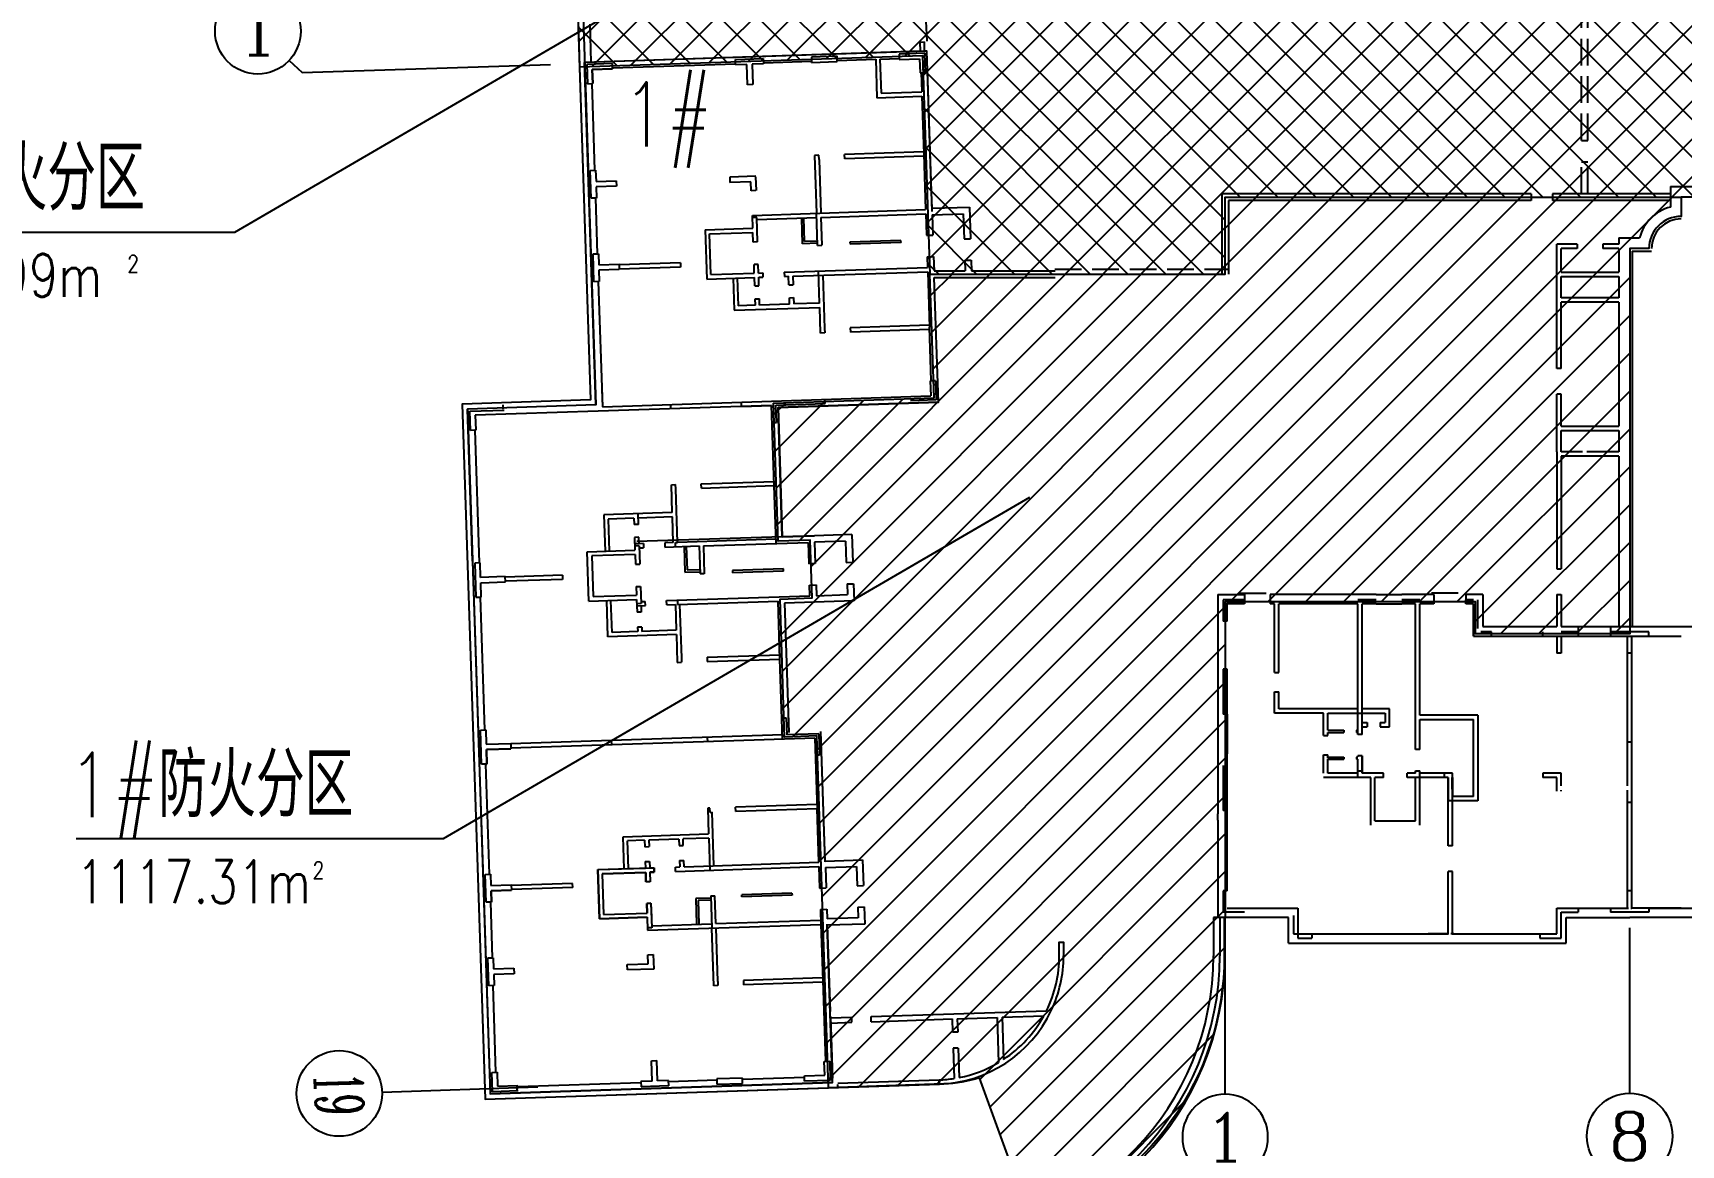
# Model space of a CAD drawing. Extents: x 634182 to 802382, y -1101880 to -864080.
# Drawn here: x 648171 to 663572, y -1054134 to -1043747 of the extents above; entities that cross this region are included whole.
import ezdxf
from ezdxf.enums import TextEntityAlignment as Align

# ---------------------------------------------------------------- set-up
doc = ezdxf.new("R2010")
doc.units = 0
doc.header["$LTSCALE"] = 1000
doc.header["$MEASUREMENT"] = 0
doc.linetypes.add('DASH', pattern=[0.35, 0.25, -0.1])
doc.layers.get('0').update_dxf_attribs({"linetype": 'CONTINUOUS'})
for name, color, linetype in [('AXIS', 3, 'CONTINUOUS'), ('AXIS_TEXT', 7, 'CONTINUOUS'), ('防火分區线', 2, 'CONTINUOUS')]:
    doc.layers.add(name, color=color, linetype=linetype)
doc.styles.add('COMPLEX', font='COMPLEX')
doc.styles.add('DIM_FONT', font='simplex.shx', dxfattribs={"width": 0.8})
doc.styles.add('HZTXT', font='simplex', dxfattribs={"width": 0.8, "bigfont": 'sfont'})

# ---------------------------------------------------------------- blocks, each defined once
blk = doc.blocks.new('_AXISO')
blk.add_circle((0, 0), 0.5)
at = {"layer": 'AXIS_TEXT', "style": 'COMPLEX', "width": 1.041667}
blk.add_attdef('A', text='', height=0.56, dxfattribs=at).set_placement((-0.25, -0.28), (0.25, -0.28), align=Align.FIT)
blk = doc.blocks.new('_AXISO2')
blk.add_line((0.354, 0.146), (0.5, 0))
blk.add_circle((0, 0.5), 0.5)
at = {"layer": 'AXIS_TEXT', "style": 'COMPLEX', "width": 1.041667}
blk.add_attdef('A', text='', height=0.56, dxfattribs=at).set_placement((-0.25, 0.22), (0.25, 0.22), align=Align.FIT)

msp = doc.modelspace()

# ---------------------------------------------------------------- hatches: boundary and pattern name
at = {"layer": '防火分區线'}
h = msp.add_hatch(dxfattribs=at)
h.set_pattern_fill('NET', color=256, scale=2000, angle=45, style=0)
h.set_pattern_definition([(45, (645735.5, -874587.1), (-176.7767, 176.7767), []), (135, (645735.5, -874587.1), (-176.7767, -176.7767), [])])
h.paths.add_polyline_path([(669392.224, -1038440.258), (656302.113, -1038440.258), (656334.621, -1039420.173), (654715.524, -1039473.884), (654711.546, -1039353.95), (654265.796, -1039368.737), (654255.849, -1039068.902), (653134.461, -1039106.102), (653279.057, -1044063.191), (656485.293, -1043956.829), (656553.301, -1046000.258), (659312.224, -1046000.258), (659312.224, -1045280.258), (663572.216, -1045280.258), (669392.224, -1045280.258)])
h = msp.add_hatch(dxfattribs=at)
h.set_pattern_fill('ANSI31', color=256, scale=2000, style=0)
h.set_pattern_definition([(45, (619432.53, -879327.5), (-176.7767, 176.7767), [])])
h.paths.add_polyline_path([(663092.224, -1046000.258), (663092.224, -1045760.258), (663272.216, -1045760.258, -0.414213562), (663572.216, -1045460.258), (663572.216, -1045280.258), (659312.224, -1045280.258), (659312.224, -1046000.258), (656553.301, -1046000.258), (656591.563, -1047155.2), (655092.197, -1047205.018), (655134.974, -1048494.302), (655434.809, -1048484.355), (655452.713, -1049024.058), (655152.877, -1049034.005), (655195.648, -1050323.311), (655495.499, -1050313.364), (655604.496, -1053599.516), (656684.01, -1053563.704, 0.070770822), (657016.886, -1053505.032), (657516.29, -1054877.134, 0.319438471), (659304.224, -1052364.144), (659304.224, -1052008.258), (659312.224, -1052008.258), (659312.224, -1049060.258), (661652.224, -1049060.258), (661652.224, -1049360.258), (663092.224, -1049360.258)])

# ---------------------------------------------------------------- linework, layer by layer
at = {"linetype": 'DASH'}
for p, q in [((662642.224, -1044750.258), (662642.224, -1038469.93)), ((662702.224, -1044750.258), (662702.224, -1038469.93)), ((656511.836, -1043573.05), (656526.764, -1043865.442)), ((662642.224, -1045250.258), (662642.224, -1044950.258)), ((662702.224, -1045250.258), (662702.224, -1044950.258)), ((659445.139, -1048978.566), (659750.903, -1048978.566)), ((661239.872, -1048977.077), (661580.877, -1048977.077))]:
    msp.add_line(p, q, dxfattribs=at)
for p, q in [((653176.804, -1040985.732), (653310.628, -1045012.84)), ((653226.105, -1041024.094), (653358.602, -1045011.246)), ((653373.854, -1043664.056), (653385.677, -1044019.866)), ((656461.257, -1043831.502), (656501.235, -1043830.173)), ((656463.984, -1043917.748), (656461.257, -1043831.502)), ((656503.962, -1043916.421), (656501.235, -1043830.173)), ((656463.984, -1043917.748), (653325.712, -1044021.855)), ((653384.397, -1045790.882), (653325.712, -1044021.855)), ((653586.25, -1044033.223), (653346.382, -1044041.18)), ((653346.382, -1044041.18), (653352.35, -1044221.081)), ((653587.907, -1044083.195), (653586.25, -1044033.223)), ((653587.576, -1044073.201), (654736.944, -1044035.072)), ((654735.617, -1043995.094), (654995.474, -1043986.474)), ((654737.275, -1044045.067), (654735.617, -1043995.094)), ((654842.217, -1044041.586), (654737.275, -1044045.067)), ((654848.517, -1044231.481), (654842.217, -1044041.586)), ((654997.132, -1044036.447), (654892.19, -1044039.928)), ((654892.19, -1044039.928), (654898.489, -1044229.823)), ((654995.474, -1043986.474), (654997.132, -1044036.447)), ((654996.801, -1044026.452), (655446.553, -1044011.532)), ((655685.095, -1043963.597), (655445.227, -1043971.554)), ((655445.227, -1043971.554), (655446.885, -1044021.527)), ((655446.885, -1044021.527), (655446.553, -1044011.532)), ((655446.885, -1044021.527), (655686.753, -1044013.57)), ((655446.885, -1044021.527), (655686.753, -1044013.57)), ((655686.753, -1044013.57), (655685.095, -1043963.597)), ((655686.421, -1044003.575), (656046.194, -1043991.64)), ((655686.753, -1044013.57), (655686.421, -1044003.575)), ((656046.194, -1043991.64), (656058.149, -1044351.437)), ((656086.172, -1043990.314), (656266.102, -1043984.345)), ((656086.172, -1043990.314), (656096.798, -1044310.133)), ((656504.644, -1043936.41), (656264.776, -1043944.367)), ((656264.776, -1043944.367), (656266.434, -1043994.339)), ((656266.102, -1043984.345), (656266.434, -1043994.339)), ((656266.434, -1043994.339), (656456.33, -1043988.04)), ((656266.434, -1043994.339), (656456.33, -1043988.04)), ((656456.33, -1043988.04), (656460.64, -1044117.969)), ((656456.33, -1043988.04), (656460.64, -1044117.969)), ((656523.956, -1043915.758), (656503.962, -1043916.421)), ((656510.612, -1044116.311), (656504.644, -1043936.41)), ((656545.151, -1044554.698), (656523.956, -1043915.758)), ((653398.012, -1044089.495), (653587.907, -1044083.195)), ((653587.907, -1044083.195), (653398.012, -1044089.495)), ((653402.322, -1044219.423), (653398.012, -1044089.495)), ((653402.322, -1044219.423), (653398.012, -1044089.495)), ((653398.012, -1044089.495), (653402.322, -1044219.423)), ((653587.907, -1044083.195), (653587.576, -1044073.201)), ((653587.576, -1044073.201), (653587.907, -1044083.195)), ((656460.64, -1044117.969), (656510.612, -1044116.311)), ((656460.64, -1044117.969), (656470.617, -1044117.638)), ((656470.617, -1044117.638), (656476.585, -1044297.534)), ((653352.35, -1044221.081), (653402.322, -1044219.423)), ((653392.309, -1044219.756), (653402.322, -1044219.423)), ((653402.322, -1044219.423), (653392.357, -1044219.754)), ((653392.357, -1044219.754), (653419.213, -1045029.289)), ((654898.489, -1044229.823), (654848.517, -1044231.481)), ((656058.149, -1044351.437), (656477.911, -1044337.512)), ((656096.798, -1044310.133), (656476.585, -1044297.534)), ((656477.911, -1044337.512), (656495.815, -1044877.215)), ((656568.222, -1045250.258), (656543.186, -1044495.457)), ((662642.224, -1044750.258), (662702.224, -1044750.258)), ((655515.691, -1044889.718), (655475.694, -1044891.045)), ((655475.694, -1044891.045), (655493.598, -1045430.753)), ((655517.017, -1044929.696), (655515.691, -1044889.718)), ((655517.017, -1044929.696), (655516.999, -1044929.697)), ((655516.999, -1044929.697), (655533.576, -1045429.427)), ((656495.152, -1044857.226), (655755.559, -1044881.761)), ((655756.885, -1044921.739), (655755.559, -1044881.761)), ((656496.478, -1044897.204), (655756.867, -1044921.739)), ((656495.815, -1044877.215), (656513.056, -1045396.934)), ((662642.224, -1044950.258), (662702.224, -1044950.258)), ((653379.205, -1045030.616), (653429.177, -1045028.958)), ((653387.825, -1045290.473), (653379.205, -1045030.616)), ((653429.177, -1045028.958), (653432.658, -1045133.9)), ((654926.936, -1045084.33), (654682.071, -1045092.453)), ((654682.071, -1045092.453), (654683.729, -1045142.426, 27.658)), ((654931.412, -1045219.256, 28.464), (654927.103, -1045089.347, -28.464)), ((653432.658, -1045133.9), (653622.554, -1045127.601)), ((653624.212, -1045177.573), (653434.316, -1045183.873)), ((653434.316, -1045183.873), (653437.797, -1045288.815)), ((653622.554, -1045127.601), (653624.212, -1045177.573)), ((654878.622, -1045135.96, -29.27), (654683.729, -1045142.426, 27.658)), ((654881.44, -1045220.914), (654878.622, -1045135.96, -29.27)), ((654926.298, -1045219.425, 56.928), (654881.44, -1045220.914)), ((659282.224, -1045250.258), (659282.224, -1046000.258)), ((662172.224, -1045250.258), (659282.224, -1045250.258)), ((662172.224, -1045250.258), (662172.224, -1045310.258)), ((663472.216, -1045250.258), (662372.224, -1045250.258)), ((662372.224, -1045250.258), (662372.224, -1045310.258)), ((663472.216, -1045180.258), (663472.216, -1045372.959)), ((663472.216, -1045180.258), (669362.224, -1045180.258)), ((653437.797, -1045288.815), (653387.825, -1045290.473)), ((653427.786, -1045289.147), (653445.026, -1045808.861)), ((654893.946, -1045450.645), (656513.056, -1045396.934)), ((656572.692, -1045384.945), (656570.214, -1045310.258)), ((656572.692, -1045384.945), (656922.693, -1045373.334)), ((656922.693, -1045373.334), (656932.495, -1045668.431)), ((659342.224, -1045310.258), (659342.224, -1046000.258)), ((662172.224, -1045310.258), (659342.224, -1045310.258)), ((663472.216, -1045310.258), (662372.224, -1045310.258)), ((654452.17, -1045585.367), (654897.925, -1045570.579)), ((654897.925, -1045570.579), (654893.946, -1045450.645)), ((654934.588, -1045469.303), (654894.609, -1045470.614)), ((654942.213, -1045699.182), (654934.587, -1045469.303)), ((654935.25, -1045489.297), (655494.943, -1045470.73)), ((655363.003, -1045715.228), (655355.046, -1045475.371)), ((655382.329, -1045694.576), (655375.035, -1045474.708)), ((655503.563, -1045730.576), (655493.616, -1045430.752)), ((655534.921, -1045469.404), (656514.382, -1045436.912)), ((655534.921, -1045469.404), (655543.541, -1045729.25)), ((656514.382, -1045436.912), (656521.013, -1045636.802)), ((656574.68, -1045444.912), (656864.718, -1045435.291)), ((656574.68, -1045444.912), (656580.98, -1045634.813)), ((656864.718, -1045435.291), (656872.528, -1045670.423)), ((654452.17, -1045585.367), (654467.422, -1046045.114)), ((654506.062, -1046003.81), (654493.463, -1045624.019)), ((654493.474, -1045624.018), (654899.251, -1045610.557)), ((654902.235, -1045700.508), (654899.251, -1045610.557)), ((654942.213, -1045699.182), (654902.235, -1045700.508)), ((655502.9, -1045710.587), (655363.003, -1045715.228)), ((655502.236, -1045690.598), (655382.329, -1045694.576)), ((655503.563, -1045730.576), (655543.541, -1045729.25)), ((656282.439, -1045684.853), (655805.701, -1045700.668)), ((655805.701, -1045700.668), (655806.364, -1045720.657)), ((656283.12, -1045704.842), (655806.364, -1045720.657)), ((656283.12, -1045704.842), (656282.439, -1045684.853)), ((656521.013, -1045636.802), (656580.98, -1045634.813)), ((656872.528, -1045670.423), (656932.495, -1045668.431)), ((662412.224, -1046880.258), (662412.224, -1045720.258)), ((662602.224, -1045720.258), (662412.224, -1045720.258)), ((662602.224, -1045720.258), (662602.224, -1045760.258)), ((662992.224, -1045720.258), (662842.224, -1045720.258)), ((662842.224, -1045720.258), (662842.224, -1045760.258)), ((662992.224, -1045660.258), (663184.918, -1045660.258)), ((662992.224, -1045660.258), (662992.224, -1045720.258)), ((653431.803, -1047220.073), (653384.392, -1045790.882)), ((653405.066, -1045810.187), (653455.038, -1045808.529)), ((653413.686, -1046070.044), (653405.066, -1045810.187)), ((653455.038, -1045808.529), (653458.519, -1045913.471)), ((656527.644, -1045836.692), (656587.611, -1045834.703)), ((656527.644, -1045836.692), (656530.959, -1045936.637)), ((656587.611, -1045834.703), (656592.108, -1045970.258)), ((656879.167, -1045870.313), (656939.134, -1045868.321)), ((656879.167, -1045870.313), (656882.486, -1045970.258)), ((656939.134, -1045868.321), (656942.519, -1045970.258)), ((662452.224, -1045980.258), (662452.224, -1045760.258)), ((662602.224, -1045760.258), (662452.224, -1045760.258)), ((662992.224, -1045760.258), (662842.224, -1045760.258)), ((662992.224, -1045760.258), (662992.224, -1045980.258)), ((663116.224, -1045784.258), (663296.216, -1045784.258)), ((663116.224, -1045784.258), (663116.224, -1049292.258)), ((653458.519, -1045913.471), (653648.415, -1045907.172)), ((653650.073, -1045957.144), (653460.177, -1045963.444)), ((653460.177, -1045963.444), (653463.658, -1046068.386)), ((653648.415, -1045907.172), (653650.073, -1045957.144)), ((653648.456, -1045908.411), (653650.073, -1045957.144)), ((654222.249, -1045893.164), (653648.582, -1045912.194)), ((654223.575, -1045933.142), (653649.908, -1045952.172)), ((654222.249, -1045893.164), (654223.575, -1045933.142)), ((654467.422, -1046045.114), (654913.176, -1046030.326)), ((654506.073, -1046003.809), (654911.85, -1045990.348)), ((654713.286, -1046036.957), (654723.233, -1046336.792)), ((654753.264, -1046035.631), (654761.885, -1046295.49)), ((654949.192, -1045909.045), (654909.214, -1045910.372)), ((654911.85, -1045990.348), (654909.214, -1045910.372)), ((654915.829, -1046110.282), (654913.176, -1046030.326)), ((654951.828, -1045989.022), (654949.175, -1045909.046)), ((654951.828, -1045989.022), (654991.807, -1045987.696)), ((654953.154, -1046029), (654993.132, -1046027.674)), ((654955.807, -1046108.956), (654953.154, -1046029)), ((654991.806, -1045987.696), (654993.132, -1046027.674)), ((655191.696, -1045981.065), (656530.959, -1045936.637)), ((655191.696, -1045981.065), (655193.022, -1046021.043)), ((655193.022, -1046021.043), (655233, -1046019.717)), ((655235.653, -1046099.673), (655233, -1046019.717)), ((655272.978, -1046018.391), (656532.286, -1045976.615)), ((655272.978, -1046018.391), (655275.631, -1046098.347)), ((655521.467, -1046270.29), (655511.52, -1045970.455)), ((655552.824, -1046009.107), (655569.402, -1046508.832)), ((656532.286, -1045976.615), (656549.526, -1046496.324)), ((656592.108, -1045970.258), (656882.486, -1045970.258)), ((656594.099, -1046030.258), (657723.414, -1046030.258)), ((656632.692, -1047193.937), (656594.099, -1046030.258)), ((656942.519, -1045970.258), (657722.224, -1045970.258)), ((662452.224, -1045980.258), (662992.224, -1045980.258)), ((662452.224, -1046020.258), (662992.224, -1046020.258)), ((662452.224, -1046220.258), (662452.224, -1046020.258)), ((662992.224, -1046020.258), (662992.224, -1046220.258)), ((653463.658, -1046068.386), (653413.686, -1046070.044)), ((653453.696, -1046068.717), (653492.489, -1047238.073)), ((654915.828, -1046110.282), (654955.807, -1046108.956)), ((655235.653, -1046099.673), (655275.631, -1046098.347)), ((654723.233, -1046336.792), (655522.793, -1046310.268)), ((654921.797, -1046290.183), (654761.885, -1046295.488)), ((654919.807, -1046230.216), (654959.785, -1046228.89)), ((654921.797, -1046290.185), (654919.807, -1046230.216)), ((654961.775, -1046288.857), (654959.785, -1046228.89)), ((655241.621, -1046279.574), (654961.775, -1046288.857)), ((655239.631, -1046219.607), (655279.609, -1046218.281)), ((655241.621, -1046279.574), (655239.631, -1046219.607)), ((655279.609, -1046218.281), (655281.599, -1046278.248)), ((655521.467, -1046270.29), (655281.599, -1046278.248)), ((655530.75, -1046550.127), (655522.793, -1046310.268)), ((662992.224, -1046220.258), (662452.224, -1046220.258)), ((662992.224, -1046260.258), (662452.224, -1046260.258)), ((662452.224, -1046880.258), (662452.224, -1046260.258)), ((662992.224, -1046260.258), (662992.224, -1047420.258)), ((656548.863, -1046476.34), (655809.27, -1046500.875)), ((655809.27, -1046500.875), (655810.596, -1046540.858)), ((656566.075, -1046996.035), (656549.527, -1046496.324)), ((655570.728, -1046548.801), (655530.75, -1046550.127)), ((655569.402, -1046508.832), (655570.728, -1046548.815)), ((655569.402, -1046508.832), (655569.402, -1046508.832)), ((656550.189, -1046516.309), (655810.596, -1046540.843)), ((662452.224, -1046880.258), (662412.224, -1046880.258)), ((653487.134, -1047078.183), (653492.439, -1047238.092)), ((656606.098, -1046994.707), (656556.126, -1046996.365)), ((656556.126, -1046996.365), (656560.768, -1047136.293)), ((656606.098, -1046994.707), (656612.066, -1047174.608)), ((662412.224, -1047660.258), (662412.224, -1047120.258)), ((662452.224, -1047120.258), (662412.224, -1047120.258)), ((662452.224, -1047420.258), (662452.224, -1047120.258)), ((653431.803, -1047220.073), (652232.449, -1047259.86)), ((652279.548, -1048679.075), (652232.468, -1047259.859)), ((652253.137, -1047279.187), (652572.961, -1047268.577)), ((652561.855, -1047220.919), (652563.181, -1047260.895)), ((655072.878, -1047225.663), (653453.769, -1047279.389)), ((653492.439, -1047238.09), (656560.768, -1047136.293)), ((654133.43, -1047256.833), (654132.104, -1047216.855)), ((654793.067, -1047234.938), (654791.741, -1047194.971)), ((654793.067, -1047234.938), (655072.878, -1047225.668)), ((655097.744, -1047975.251), (655072.878, -1047225.663)), ((655112.891, -1047224.341), (655572.638, -1047209.09)), ((655118.196, -1047384.253), (655112.891, -1047224.341)), ((656632.692, -1047193.937), (655133.508, -1047243.679)), ((655133.508, -1047243.679), (655173.625, -1048452.997)), ((655572.638, -1047209.09), (655571.312, -1047169.12)), ((656612.066, -1047174.608), (656372.198, -1047182.566)), ((652259.105, -1047459.088), (652253.137, -1047279.187)), ((652294.406, -1047317.834), (652294.406, -1047317.837)), ((653453.804, -1047279.379), (652304.436, -1047317.505)), ((652304.436, -1047317.507), (652309.078, -1047457.43)), ((653453.769, -1047279.389), (653453.777, -1047279.388)), ((655078.218, -1047385.579), (655118.196, -1047384.253)), ((662452.224, -1047420.258), (662992.224, -1047420.258)), ((652309.078, -1047457.43), (652259.105, -1047459.088)), ((652309.078, -1047457.43), (652299.048, -1047457.763)), ((652299.048, -1047457.763), (652340.16, -1048697.081)), ((662452.224, -1047460.258), (662992.224, -1047460.258)), ((662452.224, -1047660.258), (662452.224, -1047460.258)), ((662992.224, -1047460.258), (662992.224, -1047660.258)), ((662412.224, -1047660.258), (662412.224, -1048752.258)), ((662652.224, -1047660.258), (662452.224, -1047660.258)), ((662992.224, -1047700.258), (662452.224, -1047700.258)), ((662452.224, -1047700.258), (662452.224, -1048752.258)), ((662992.224, -1047660.258), (662692.224, -1047660.258)), ((662992.224, -1047700.258), (662992.224, -1049292.258)), ((654136.946, -1047967.102), (654176.942, -1047965.775)), ((654145.566, -1048226.959), (654136.946, -1047967.102)), ((654178.268, -1048005.753), (654176.942, -1047965.775)), ((654194.827, -1048505.478), (654178.25, -1048005.753)), ((654178.25, -1048005.753), (654178.268, -1048005.753)), ((654416.81, -1047957.818), (655096.418, -1047935.273)), ((654418.136, -1047997.796), (654416.81, -1047957.818)), ((654418.136, -1047997.796), (655097.744, -1047975.251)), ((655115.648, -1048514.954), (655097.744, -1047975.251)), ((654145.566, -1048226.959), (653505.918, -1048248.178)), ((653505.918, -1048248.178), (653517.191, -1048587.991)), ((653787.09, -1048278.872), (653547.222, -1048286.83)), ((653547.222, -1048286.83), (653557.169, -1048586.665)), ((653787.09, -1048278.872), (653789.079, -1048338.839)), ((653829.057, -1048337.513), (653789.079, -1048338.839)), ((653829.057, -1048337.513), (653825.742, -1048237.568)), ((654146.892, -1048266.937), (653827.068, -1048277.546)), ((654154.849, -1048506.805), (654146.892, -1048266.937)), ((653833.036, -1048457.447), (653793.058, -1048458.774)), ((653793.058, -1048458.774), (653797.037, -1048578.708)), ((655173.625, -1048452.997), (653814.373, -1048498.088)), ((653835.025, -1048517.414), (653833.036, -1048457.447)), ((654154.849, -1048506.805), (654074.898, -1048509.457)), ((654174.874, -1048506.14), (654194.827, -1048505.478)), ((654176.2, -1048546.118), (654174.874, -1048506.14)), ((655114.322, -1048474.976), (654194.827, -1048505.478)), ((654436.022, -1048537.499), (655415.483, -1048505.007)), ((655173.625, -1048452.997), (655473.461, -1048443.051)), ((655415.483, -1048505.007), (655422.123, -1048704.825)), ((655823.267, -1048431.447), (655473.461, -1048443.051)), ((655765.291, -1048493.403), (655475.451, -1048503.018)), ((655475.451, -1048503.018), (655482.084, -1048702.833)), ((655765.291, -1048493.403), (655771.928, -1048693.293)), ((655823.267, -1048431.447), (655831.895, -1048691.301)), ((653351.282, -1048593.495), (653797.037, -1048578.708)), ((653366.533, -1049053.242), (653351.282, -1048593.495)), ((653798.363, -1048618.686), (653392.586, -1048632.147)), ((653392.586, -1048632.147), (653405.185, -1049011.938)), ((653875.008, -1048516.088), (653795.047, -1048518.741)), ((653835.689, -1048537.409), (653795.711, -1048538.735)), ((653798.363, -1048618.686), (653801.365, -1048708.635)), ((653835.689, -1048537.409), (653841.343, -1048707.309)), ((653836.351, -1048557.392), (653876.334, -1048556.066)), ((653875.008, -1048516.088), (653876.334, -1048556.066)), ((654074.898, -1048509.457), (654076.224, -1048549.435)), ((654076.224, -1048549.435), (654396.044, -1048538.825)), ((654256.121, -1048543.467), (654264.078, -1048783.335)), ((654276.11, -1048542.804), (654283.404, -1048762.683)), ((654396.044, -1048538.825), (654404.664, -1048798.682)), ((654436.022, -1048537.499), (654444.642, -1048797.356)), ((652279.53, -1048679.076), (652335.894, -1050378.147)), ((652350.19, -1048696.748), (652300.218, -1048698.406)), ((652300.218, -1048698.406), (652310.827, -1049018.23)), ((652354.666, -1048831.674), (652350.19, -1048696.748)), ((653118.397, -1048811.948), (652584.725, -1048829.651)), ((653118.376, -1048811.337), (653119.67, -1048850.327)), ((653801.365, -1048708.635), (653841.343, -1048707.309)), ((654264.078, -1048783.335), (654404.001, -1048778.693)), ((654283.404, -1048762.683), (654403.338, -1048758.704)), ((654444.642, -1048797.356), (654404.664, -1048798.682)), ((655183.54, -1048752.948), (654706.802, -1048768.763)), ((654706.802, -1048768.763), (654707.465, -1048788.752)), ((655184.221, -1048772.937), (654707.465, -1048788.752)), ((655184.221, -1048772.937), (655183.54, -1048752.948)), ((655482.084, -1048702.833), (655422.112, -1048704.822)), ((655771.928, -1048693.293), (655831.895, -1048691.301)), ((662412.224, -1048752.258), (662452.224, -1048752.258)), ((652584.54, -1048824.048), (652354.666, -1048831.674)), ((652356.324, -1048881.647), (652586.197, -1048874.021)), ((652360.8, -1049016.572), (652356.324, -1048881.647)), ((652586.197, -1048874.021), (652584.54, -1048824.048)), ((653119.67, -1048850.327), (652585.999, -1048868.03)), ((653808.328, -1048918.526), (653848.306, -1048917.199)), ((653808.328, -1048918.526), (653810.962, -1048998.477)), ((653848.306, -1048917.199), (653853.592, -1049077.106)), ((655428.756, -1048904.715), (655488.715, -1048902.723)), ((655432.06, -1049004.732), (655428.756, -1048904.715)), ((655488.715, -1048902.723), (655492.029, -1049002.743)), ((655778.566, -1048893.182), (655838.533, -1048891.191)), ((655778.566, -1048893.182), (655781.885, -1048993.127)), ((655838.533, -1048891.191), (655843.843, -1049051.105)), ((652310.827, -1049018.23), (652360.8, -1049016.572)), ((652350.77, -1049016.905), (652391.882, -1050256.223)), ((653366.533, -1049053.242), (653812.288, -1049038.455)), ((653405.185, -1049011.938), (653810.962, -1048998.477)), ((653543.715, -1049387.551), (653532.442, -1049047.738)), ((653582.366, -1049346.247), (653572.42, -1049046.412)), ((653812.288, -1049038.455), (653816.267, -1049158.389)), ((653853.592, -1049077.106), (653813.614, -1049078.433)), ((653814.277, -1049098.422), (653894.233, -1049095.769)), ((653852.929, -1049057.117), (653892.907, -1049055.791)), ((653854.255, -1049097.095), (653856.245, -1049157.062)), ((653894.233, -1049095.769), (653892.907, -1049055.791)), ((654092.797, -1049049.16), (655432.06, -1049004.732)), ((654094.123, -1049089.138), (654092.797, -1049049.16)), ((654094.123, -1049089.138), (654174.079, -1049086.486)), ((654174.079, -1049086.486), (654182.037, -1049326.354)), ((654192.777, -1049045.844), (654194.104, -1049085.822)), ((654194.104, -1049085.822), (655133.552, -1049054.657)), ((654214.057, -1049085.16), (654230.635, -1049584.885)), ((655151.455, -1049594.36), (655133.552, -1049054.657)), ((655843.843, -1049051.105), (655194.182, -1049072.657)), ((655194.182, -1049072.657), (655234.3, -1050282.003)), ((655492.029, -1049002.743), (655781.885, -1048993.127)), ((659244.224, -1048992.258), (659492.224, -1048992.258)), ((659244.224, -1048992.258), (659244.224, -1051040.258)), ((659292.224, -1049040.258), (659292.224, -1049240.258)), ((659492.224, -1049040.258), (659292.224, -1049040.258)), ((659322.224, -1049080.258), (659332.224, -1049080.258)), ((659492.224, -1049080.258), (659332.224, -1049080.258)), ((659332.224, -1049240.258), (659332.224, -1049080.258)), ((659492.224, -1048992.258), (659492.224, -1049080.258)), ((659492.224, -1049080.258), (659492.224, -1049040.258)), ((660722.224, -1048992.258), (659732.224, -1048992.258)), ((659732.224, -1048992.258), (659732.224, -1049080.258)), ((659772.224, -1049080.258), (659732.224, -1049080.258)), ((659772.224, -1049720.258), (659772.224, -1049080.258)), ((660552.224, -1049080.258), (659812.224, -1049080.258)), ((659812.224, -1049720.258), (659812.224, -1049080.258)), ((660722.224, -1048993.076), (660552.224, -1048993.076)), ((660722.224, -1049040.258), (660552.224, -1049040.258)), ((660552.224, -1050300.377), (660552.224, -1049080.258)), ((660722.224, -1049080.258), (660592.224, -1049080.258)), ((660592.224, -1050300.377), (660592.224, -1049080.258)), ((660722.224, -1048993.076), (660962.224, -1048993.076)), ((660722.224, -1049080.258), (660962.224, -1049080.258)), ((661262.224, -1048993.052), (660962.224, -1048993.076)), ((661132.224, -1049040.258), (660962.224, -1049040.258)), ((661092.224, -1049080.258), (660962.224, -1049080.258)), ((661092.224, -1050400.258), (661092.224, -1049080.258)), ((661092.224, -1050440.258), (661092.224, -1049080.258)), ((661132.224, -1050120.258), (661132.224, -1049080.258)), ((661262.224, -1049080.258), (661132.224, -1049080.258)), ((661262.224, -1048993.052), (661262.224, -1049080.258)), ((661720.224, -1048993.015), (661562.224, -1048993.028)), ((661562.224, -1048993.028), (661562.224, -1049080.258)), ((661632.224, -1049080.258), (661562.224, -1049080.258)), ((661562.235, -1049080.234), (661562.235, -1049040.258)), ((661632.224, -1049040.258), (661562.235, -1049040.258)), ((661632.224, -1049380.258), (661632.224, -1049080.165)), ((661632.224, -1049080.258), (661632.224, -1049380.258)), ((661672.224, -1049310.258), (661672.224, -1049040.258)), ((661720.224, -1048993.015), (661720.224, -1049292.258)), ((662412.224, -1048992.258), (662412.224, -1049032.96)), ((662412.224, -1048992.258), (662452.224, -1048992.258)), ((662412.224, -1049032.96), (662412.224, -1049292.258)), ((662452.224, -1048992.258), (662452.224, -1049292.258)), ((653856.245, -1049157.062), (653816.267, -1049158.389)), ((659332.224, -1049240.258), (659292.224, -1049240.258)), ((654183.363, -1049366.332), (653543.715, -1049387.551)), ((653822.235, -1049338.29), (653582.366, -1049346.247)), ((653860.886, -1049296.985), (653820.908, -1049298.312)), ((653820.908, -1049298.312), (653822.235, -1049338.29)), ((653860.886, -1049296.985), (653862.213, -1049336.964)), ((654182.037, -1049326.354), (653862.213, -1049336.964)), ((654183.363, -1049366.332), (654191.983, -1049626.189)), ((661632.224, -1049380.258), (662412.224, -1049380.258)), ((661802.224, -1049340.258), (661702.224, -1049340.258)), ((661720.224, -1049292.258), (662412.224, -1049292.258)), ((661802.224, -1049380.258), (661802.224, -1049340.258)), ((661802.224, -1049380.258), (662282.224, -1049380.258)), ((662282.224, -1049380.258), (662282.224, -1049340.258)), ((662412.224, -1049380.258), (662412.224, -1049540.258)), ((662412.224, -1049380.258), (662612.224, -1049380.258)), ((662452.224, -1049292.258), (662912.224, -1049292.258)), ((662612.224, -1049340.258), (662452.224, -1049340.258)), ((662452.224, -1049380.258), (662452.224, -1049540.258)), ((662452.224, -1049380.258), (663072.224, -1049380.258)), ((662612.224, -1049292.258), (662612.224, -1049380.258)), ((662912.224, -1049292.258), (662912.224, -1049380.258)), ((662912.224, -1049292.258), (663092.224, -1049292.258)), ((663272.224, -1049340.258), (662912.224, -1049340.258)), ((663072.224, -1050780.258), (663072.224, -1049380.258)), ((663072.224, -1049380.258), (663112.224, -1049380.258)), ((663092.224, -1049292.258), (663902.224, -1049292.258)), ((663102.224, -1049380.258), (663112.224, -1049380.258)), ((663112.224, -1049380.258), (663572.224, -1049380.258)), ((663112.224, -1050660.258), (663112.224, -1049380.258)), ((663112.224, -1049380.258), (663272.224, -1049380.258)), ((663272.224, -1049380.258), (663272.224, -1049340.258)), ((654230.635, -1049584.885), (654230.653, -1049584.884)), ((654230.653, -1049584.884), (654231.979, -1049624.862)), ((654470.521, -1049576.927), (655150.129, -1049554.382)), ((654470.521, -1049576.927), (654471.847, -1049616.905)), ((662452.224, -1049540.258), (662412.224, -1049540.258)), ((663112.224, -1049540.258), (663072.224, -1049540.258)), ((654191.983, -1049626.189), (654231.979, -1049624.862)), ((654471.847, -1049616.905), (655151.455, -1049594.36)), ((655176.322, -1050343.959), (655151.455, -1049594.36)), ((659332.224, -1049690.258), (659292.224, -1049690.258)), ((659292.224, -1049690.258), (659292.224, -1050110.258)), ((659332.224, -1051126.258), (659332.224, -1049690.258)), ((659772.224, -1049720.258), (659812.224, -1049720.258)), ((659772.224, -1050100.258), (659772.224, -1049900.258)), ((659772.224, -1049900.258), (659812.224, -1049900.258)), ((659812.224, -1050060.258), (659812.224, -1049900.258)), ((655169.726, -1050144.062), (655209.704, -1050142.736)), ((655209.704, -1050142.736), (655215.009, -1050302.647)), ((659332.224, -1050110.258), (659292.224, -1050110.258)), ((659332.224, -1050110.258), (659332.224, -1050480.258)), ((660232.224, -1050100.258), (659772.224, -1050100.258)), ((660232.224, -1050060.258), (659812.224, -1050060.258)), ((660552.224, -1050060.258), (660232.224, -1050060.258)), ((660232.224, -1050310.258), (660232.224, -1050100.258)), ((660272.224, -1050100.258), (660808.224, -1050100.258)), ((660272.224, -1050260.258), (660272.224, -1050100.258)), ((660848.224, -1050060.258), (660592.224, -1050060.258)), ((660592.224, -1050188.258), (660640.224, -1050188.258)), ((660640.224, -1050188.258), (660640.224, -1050228.258)), ((660760.224, -1050188.258), (660808.224, -1050188.258)), ((660760.224, -1050188.258), (660760.224, -1050228.258)), ((660808.224, -1050100.258), (660808.224, -1050188.258)), ((660848.224, -1050228.258), (660848.224, -1050060.258)), ((661672.224, -1050120.258), (661132.224, -1050120.258)), ((661132.224, -1050160.258), (661632.224, -1050160.258)), ((661132.224, -1050440.258), (661132.224, -1050160.258)), ((661632.224, -1050880.072), (661632.224, -1050160.258)), ((661672.224, -1050120.258), (661672.224, -1050850.072)), ((652351.94, -1050257.548), (652401.912, -1050255.891)), ((652362.549, -1050577.373), (652351.94, -1050257.548)), ((652391.882, -1050256.223), (652401.912, -1050255.891)), ((652401.912, -1050255.891), (652406.388, -1050390.817)), ((655174.996, -1050303.975), (652636.427, -1050388.184)), ((655476.175, -1050334.012), (652637.754, -1050428.162)), ((653575.911, -1050357.022), (653577.237, -1050397.004)), ((654476.71, -1050367.164), (654475.384, -1050327.18)), ((655514.844, -1050292.701), (655215.009, -1050302.647)), ((655476.175, -1050334.012), (655514.634, -1051493.337)), ((655514.844, -1050292.701), (655521.186, -1050492.601)), ((655574.304, -1051481.378), (655534.127, -1050272.059)), ((660232.224, -1050310.258), (660272.224, -1050310.258)), ((660272.224, -1050260.258), (660420.224, -1050260.258)), ((660272.224, -1050280.258), (660420.224, -1050280.258)), ((660272.224, -1050310.258), (660272.224, -1050280.258)), ((660420.224, -1050260.258), (660420.224, -1050280.258)), ((660552.224, -1050260.258), (660540.224, -1050260.258)), ((660540.224, -1050260.258), (660540.224, -1050280.258)), ((660552.224, -1050280.258), (660540.224, -1050280.258)), ((660552.224, -1050300.377), (660552.224, -1050280.258)), ((660592.224, -1050300.377), (660552.224, -1050300.377)), ((660592.224, -1050228.258), (660640.224, -1050228.258)), ((660760.224, -1050228.258), (660848.224, -1050228.258)), ((652335.912, -1050378.148), (652375.034, -1051557.466)), ((652406.388, -1050390.817), (652636.262, -1050383.191)), ((652408.046, -1050440.789), (652637.919, -1050433.163)), ((652637.919, -1050433.163), (652408.046, -1050440.789)), ((652412.522, -1050575.715), (652408.046, -1050440.789)), ((652408.046, -1050440.789), (652412.522, -1050575.715)), ((652636.262, -1050383.191), (652637.919, -1050433.163)), ((652636.426, -1050388.144), (652637.752, -1050428.122)), ((655521.186, -1050492.601), (655481.48, -1050493.918)), ((660232.224, -1050660.258), (660232.224, -1050490.258)), ((660232.224, -1050490.258), (660272.224, -1050490.258)), ((660272.224, -1050520.258), (660272.224, -1050490.258)), ((660272.224, -1050510.258), (660420.224, -1050510.258)), ((660420.224, -1050510.258), (660420.224, -1050530.258)), ((660552.224, -1050510.258), (660540.224, -1050510.258)), ((660540.224, -1050510.258), (660540.224, -1050530.258)), ((660592.224, -1050500.258), (660552.224, -1050500.258)), ((660552.224, -1050509.494), (660552.224, -1050500.258)), ((660592.224, -1050640.258), (660592.224, -1050500.258)), ((660592.224, -1050500.258), (660592.224, -1050660.258)), ((661132.224, -1050440.258), (661092.224, -1050440.258)), ((663112.224, -1050370.258), (663072.224, -1050370.258)), ((652412.522, -1050575.715), (652362.549, -1050577.373)), ((652436.709, -1051605.479), (652402.516, -1050576.047)), ((652402.56, -1050576.045), (652412.522, -1050575.715)), ((659292.224, -1050590.258), (659292.224, -1051010.258)), ((660272.224, -1050660.258), (660272.224, -1050530.258)), ((660272.224, -1050530.258), (660420.224, -1050530.258)), ((660552.224, -1050660.258), (660272.224, -1050660.258)), ((660552.224, -1050530.258), (660540.224, -1050530.258)), ((660552.224, -1050660.258), (660552.224, -1050530.258)), ((660552.277, -1050700.258), (660552.277, -1050640.258)), ((660552.277, -1050640.258), (660592.277, -1050640.258)), ((660592.277, -1050660.258), (660592.277, -1050640.258)), ((660792.277, -1050660.258), (660592.277, -1050660.258)), ((660792.277, -1050700.258), (660792.277, -1050660.258)), ((661012.277, -1050700.258), (661012.277, -1050660.258)), ((661092.277, -1050660.258), (661012.277, -1050660.258)), ((661092.224, -1050660.258), (661092.224, -1050640.258)), ((661092.224, -1050640.258), (661132.277, -1050640.258)), ((661092.277, -1050660.258), (661092.277, -1050640.258)), ((661132.224, -1050700.258), (661132.224, -1050640.258)), ((661436.055, -1050660.258), (661132.224, -1050660.258)), ((661132.277, -1051146.258), (661132.277, -1050640.258)), ((661358.454, -1050660.258), (661358.454, -1050700.258)), ((661436.055, -1051340.209), (661436.055, -1050660.258)), ((661672.224, -1050620.258), (661672.224, -1050660.258)), ((662282.224, -1050660.258), (662282.224, -1050700.258)), ((662282.224, -1050660.258), (662282.224, -1050700.258)), ((662452.224, -1050660.258), (662282.224, -1050660.258)), ((662452.224, -1050780.258), (662452.224, -1050660.258)), ((663112.224, -1051920.258), (663112.224, -1050660.258)), ((660672.277, -1050700.258), (660232.224, -1050700.258)), ((660672.277, -1051146.258), (660672.277, -1050700.258)), ((660712.277, -1051106.258), (660712.277, -1050700.258)), ((660792.277, -1050700.258), (660712.277, -1050700.258)), ((661392.224, -1050700.258), (661012.224, -1050700.258)), ((661092.277, -1051106.258), (661092.277, -1050700.258)), ((661397.142, -1050700.258), (661358.454, -1050700.258)), ((661390.951, -1050700.258), (661364.862, -1050700.258)), ((661396.055, -1051340.209), (661396.055, -1050700.258)), ((661397.142, -1050700.258), (661397.142, -1050920.072)), ((661430.951, -1050700.258), (661430.951, -1050810.072)), ((661437.142, -1050700.258), (661437.142, -1050880.072)), ((661672.224, -1050700.258), (661672.224, -1050920.072)), ((662412.224, -1050700.258), (662282.224, -1050700.258)), ((662412.224, -1050830.258), (662412.224, -1050700.258)), ((655496.731, -1050953.644), (654737.167, -1050978.841)), ((661672.224, -1050920.072), (661397.142, -1050920.072)), ((661632.224, -1050880.072), (661437.142, -1050880.072)), ((662452.224, -1050830.258), (662452.224, -1050820.258)), ((663072.224, -1051920.258), (663072.224, -1050820.258)), ((663072.224, -1050930.258), (663112.224, -1050930.258)), ((654497.299, -1050986.798), (654477.291, -1050987.462)), ((654477.291, -1050987.462), (654485.248, -1051227.32)), ((654498.624, -1051026.766), (654497.298, -1050986.788)), ((654498.624, -1051026.766), (654518.595, -1051026.104)), ((654535.173, -1051525.829), (654518.595, -1051026.104)), ((654738.492, -1051018.809), (654737.166, -1050978.831)), ((655498.057, -1050993.612), (654738.492, -1051018.809)), ((655514.634, -1051493.337), (655498.057, -1050993.612)), ((659244.224, -1051100.258), (659244.224, -1051040.258)), ((659244.224, -1051100.258), (659244.224, -1052008.258)), ((659332.224, -1051010.258), (659292.224, -1051010.258)), ((659332.224, -1051760.258), (659332.224, -1051010.258)), ((660712.277, -1051106.258), (661092.277, -1051106.258)), ((653685.688, -1051253.844), (654485.248, -1051227.32)), ((653695.635, -1051553.679), (653685.688, -1051253.844)), ((654206.728, -1051276.582), (653926.882, -1051285.865)), ((654206.728, -1051276.582), (654208.718, -1051336.549)), ((654486.575, -1051267.298), (654246.706, -1051275.255)), ((654248.696, -1051335.222), (654246.706, -1051275.255)), ((654486.575, -1051267.298), (654496.521, -1051567.133)), ((653886.904, -1051287.191), (653726.992, -1051292.496)), ((653735.613, -1051552.353), (653726.992, -1051292.495)), ((653886.904, -1051287.19), (653888.894, -1051347.158)), ((653888.893, -1051347.158), (653928.872, -1051345.832)), ((653926.882, -1051285.865), (653928.872, -1051345.832)), ((654208.718, -1051336.549), (654248.696, -1051335.222)), ((661436.055, -1051340.209), (661396.055, -1051340.209)), ((652375.029, -1051557.466), (652444.655, -1053656.312)), ((653449.77, -1051561.836), (653895.525, -1051547.048)), ((653449.77, -1051561.836), (653465.021, -1052021.583)), ((653449.771, -1051561.857), (653935.503, -1051545.743)), ((653465.022, -1052021.604), (653449.771, -1051561.857)), ((653491.074, -1051600.487), (653896.851, -1051587.026)), ((653896.852, -1051587.048), (653491.075, -1051600.509)), ((653893.535, -1051487.081), (653933.513, -1051485.755)), ((653893.535, -1051487.081), (653895.525, -1051547.048)), ((653896.851, -1051587.026), (653899.835, -1051676.977)), ((653899.836, -1051676.998), (653896.852, -1051587.048)), ((653933.513, -1051485.755), (653935.503, -1051545.722)), ((653935.503, -1051545.722), (653975.481, -1051544.396)), ((653936.829, -1051585.7), (653976.808, -1051584.374)), ((653936.829, -1051585.7), (653939.813, -1051675.651)), ((653976.807, -1051584.395), (653936.83, -1051585.721)), ((653936.83, -1051585.721), (653939.814, -1051675.672)), ((653976.807, -1051584.374), (653975.481, -1051544.396)), ((653975.481, -1051544.417), (653976.807, -1051584.395)), ((654175.371, -1051537.765), (654215.349, -1051536.439)), ((654176.697, -1051577.743), (654175.371, -1051537.765)), ((654176.697, -1051577.743), (655515.961, -1051533.315)), ((654213.359, -1051476.472), (654253.338, -1051475.146)), ((654213.359, -1051476.472), (654215.349, -1051536.439)), ((654255.327, -1051535.113), (654253.338, -1051475.146)), ((654255.327, -1051535.113), (655514.634, -1051493.337)), ((655515.961, -1051533.315), (655522.592, -1051733.205)), ((655574.304, -1051481.378), (655924.06, -1051469.776)), ((655576.292, -1051541.345), (655866.082, -1051531.732)), ((655576.292, -1051541.345), (655582.583, -1051731.215)), ((655866.082, -1051531.732), (655872.05, -1051711.633)), ((655924.06, -1051469.776), (655932.017, -1051709.644)), ((661396.055, -1052160.258), (661396.055, -1051580.209)), ((661436.055, -1051580.209), (661396.055, -1051580.209)), ((661436.055, -1052160.258), (661436.055, -1051580.209)), ((652396.699, -1051606.806), (652446.672, -1051605.149)), ((652405.319, -1051866.663), (652396.699, -1051606.806)), ((652436.66, -1051605.481), (652446.672, -1051605.149)), ((652446.672, -1051605.149), (652450.153, -1051710.091)), ((652446.672, -1051605.149), (652450.153, -1051710.091)), ((652450.153, -1051710.091), (652640.048, -1051703.791)), ((652640.048, -1051703.791), (652641.706, -1051753.764)), ((653213.88, -1051689.722), (652640.213, -1051708.753)), ((652640.213, -1051708.753), (652641.539, -1051748.731)), ((653215.207, -1051729.7), (652641.539, -1051748.731)), ((653215.207, -1051729.7), (653213.88, -1051689.722)), ((653491.062, -1051600.488), (653503.662, -1051980.279)), ((653491.075, -1051600.509), (653503.674, -1051980.3)), ((653939.813, -1051675.651), (653899.835, -1051676.977)), ((653939.814, -1051675.672), (653899.836, -1051676.998)), ((655522.592, -1051733.205), (655582.583, -1051731.215)), ((655872.05, -1051711.633), (655932.017, -1051709.644)), ((652455.292, -1051865.006), (652405.319, -1051866.663)), ((652445.329, -1051865.336), (652455.292, -1051865.006)), ((652445.329, -1051865.336), (652462.569, -1052385.05)), ((652451.811, -1051760.063), (652641.706, -1051753.764)), ((652641.706, -1051753.764), (652451.811, -1051760.063)), ((652455.292, -1051865.006), (652451.811, -1051760.063)), ((652451.811, -1051760.063), (652455.292, -1051865.006)), ((653946.444, -1051875.541), (653906.466, -1051876.867)), ((653906.466, -1051876.867), (653909.45, -1051966.817)), ((653906.467, -1051876.888), (653946.445, -1051875.562)), ((653909.451, -1051966.839), (653906.467, -1051876.888)), ((653946.444, -1051875.541), (653954.071, -1052105.44)), ((653946.445, -1051875.562), (653950.755, -1052005.49)), ((654505.142, -1051827.001), (654365.245, -1051831.642)), ((654365.245, -1051831.642), (654373.202, -1052071.499)), ((654505.805, -1051846.99), (654385.898, -1051850.968)), ((654385.898, -1051850.968), (654393.191, -1052070.836)), ((654504.479, -1051807.012), (654544.457, -1051805.686)), ((654504.479, -1051807.012), (654514.425, -1052106.836)), ((654553.077, -1052065.532), (654544.457, -1051805.686)), ((655264.041, -1051781.68), (654796.28, -1051797.197)), ((654796.943, -1051817.186), (654796.28, -1051797.197)), ((655264.686, -1051801.669), (654796.943, -1051817.186)), ((655264.041, -1051781.68), (655264.686, -1051801.669)), ((659332.224, -1051760.258), (659292.224, -1051760.258)), ((659292.224, -1051760.258), (659292.224, -1051960.258)), ((663112.224, -1051760.258), (663072.224, -1051760.258)), ((653465.021, -1052021.583), (653910.776, -1052006.795)), ((653910.777, -1052006.817), (653465.022, -1052021.604)), ((653503.673, -1051980.278), (653909.45, -1051966.817)), ((653503.674, -1051980.3), (653909.451, -1051966.839)), ((653910.776, -1052006.795), (653914.755, -1052126.73)), ((654553.077, -1052065.532), (655532.538, -1052033.04)), ((655529.223, -1051933.095), (655589.206, -1051931.105)), ((655529.223, -1051933.095), (655534.197, -1052083.039)), ((655589.206, -1051931.105), (655592.187, -1052021.082)), ((655881.997, -1052011.468), (655592.187, -1052021.082)), ((655878.681, -1051911.523), (655938.648, -1051909.534)), ((655878.681, -1051911.523), (655881.997, -1052011.468)), ((655938.648, -1051909.534), (655943.953, -1052069.446)), ((659904.224, -1052008.258), (659202.224, -1052008.258)), ((659202.224, -1052008.258), (659202.224, -1052365.757)), ((659262.224, -1052008.258), (659262.224, -1052365.757)), ((659492.224, -1051960.258), (659292.224, -1051960.258)), ((659310.224, -1052008.258), (659310.224, -1052365.757)), ((659332.224, -1051920.258), (659992.224, -1051920.258)), ((659904.224, -1052248.258), (659904.224, -1052008.258)), ((659952.224, -1051990.258), (659952.224, -1052160.258)), ((659992.224, -1051920.258), (659992.224, -1052200.258)), ((662412.224, -1051920.258), (662612.224, -1051920.258)), ((662412.224, -1052160.258), (662412.224, -1051920.258)), ((662452.224, -1051960.258), (662612.224, -1051960.258)), ((662452.224, -1052200.258), (662452.224, -1051960.258)), ((662500.224, -1052008.258), (663092.224, -1052008.258)), ((662500.224, -1052248.258), (662500.224, -1052008.258)), ((662612.224, -1051920.258), (662612.224, -1051960.258)), ((662612.224, -1051920.258), (663072.224, -1051920.258)), ((662612.224, -1051920.258), (662912.224, -1051920.258)), ((662912.224, -1051920.258), (662912.224, -1051960.258)), ((663272.224, -1051960.258), (662912.224, -1051960.258)), ((663072.224, -1051920.258), (663082.224, -1051920.258)), ((663684.224, -1052008.258), (663092.224, -1052008.258)), ((663102.224, -1051920.258), (663112.224, -1051920.258)), ((663572.224, -1051920.258), (663112.224, -1051920.258)), ((663272.224, -1051920.258), (663272.224, -1051960.258)), ((663272.224, -1051920.258), (663772.224, -1051920.258)), ((653954.071, -1052105.44), (653914.093, -1052106.767)), ((653914.755, -1052126.73), (655533.864, -1052073.018)), ((653953.407, -1052085.425), (654513.099, -1052066.858)), ((654532.311, -1052646.545), (654514.407, -1052106.837)), ((654570.963, -1052605.241), (654554.385, -1052105.511)), ((655533.864, -1052073.018), (655551.105, -1052592.737)), ((655943.953, -1052069.446), (655594.165, -1052081.049)), ((655594.165, -1052081.049), (655620.875, -1052886.439)), ((659952.224, -1052160.258), (661392.224, -1052160.258)), ((659992.224, -1052200.258), (660122.224, -1052200.258)), ((660122.224, -1052160.258), (660122.224, -1052200.258)), ((661401.788, -1052162.228), (661209.61, -1052162.228)), ((661449.61, -1052162.228), (661421.788, -1052162.228)), ((661432.224, -1052160.258), (662252.224, -1052160.258)), ((661517.094, -1052160.258), (662252.224, -1052160.258)), ((662252.224, -1052160.258), (662412.224, -1052160.258)), ((662252.224, -1052160.258), (662252.224, -1052200.258)), ((662252.224, -1052200.258), (662452.224, -1052200.258)), ((662412.224, -1052160.258), (662412.224, -1052160.258)), ((653917.301, -1052356.803), (653967.274, -1052355.145)), ((653920.12, -1052441.756), (653917.301, -1052356.803)), ((653967.274, -1052355.145), (653971.75, -1052490.071)), ((659904.224, -1052248.258), (662500.224, -1052248.258)), ((652422.56, -1052386.377), (652472.533, -1052384.72)), ((652431.181, -1052646.235), (652422.56, -1052386.377)), ((652472.533, -1052384.72), (652476.014, -1052489.662)), ((652476.014, -1052489.662), (652665.91, -1052483.362)), ((652665.91, -1052483.362), (652667.567, -1052533.335)), ((653725.227, -1052448.221), (653920.12, -1052441.756)), ((653726.884, -1052498.194), (653725.227, -1052448.221)), ((653971.75, -1052490.071), (653726.884, -1052498.194)), ((652481.153, -1052644.577), (652431.181, -1052646.235)), ((652498.037, -1053454.463), (652471.148, -1052644.909)), ((652667.567, -1052533.335), (652477.672, -1052539.634)), ((652477.672, -1052539.634), (652481.153, -1052644.577)), ((654572.307, -1052645.218), (654532.311, -1052646.545)), ((654570.981, -1052605.24), (654570.963, -1052605.241)), ((654570.981, -1052605.24), (654572.307, -1052645.218)), ((655550.442, -1052572.748), (654810.849, -1052597.283)), ((654810.849, -1052597.283), (654812.175, -1052637.261)), ((655551.768, -1052612.726), (654812.175, -1052637.261)), ((655551.105, -1052592.737), (655576.304, -1053352.346)), ((655622.466, -1052934.413), (655641.556, -1053510.029)), ((655622.868, -1052946.406), (655822.754, -1052939.765)), ((655824.348, -1052987.738), (655822.754, -1052939.765)), ((656002.655, -1052933.787), (657642.304, -1052879.308)), ((656004.249, -1052981.761), (656002.655, -1052933.787)), ((656004.249, -1052981.761), (656760.311, -1052956.64)), ((656760.311, -1052956.64), (656764.429, -1053080.571)), ((656808.284, -1052955.046), (657180.079, -1052942.692)), ((656808.284, -1052955.046), (656812.402, -1053078.977)), ((657180.079, -1052942.692), (657194.057, -1053363.394)), ((657228.053, -1052941.098), (657616.709, -1052928.185)), ((657228.053, -1052941.098), (657241.105, -1053333.937)), ((655624.459, -1052994.38), (655824.348, -1052987.738)), ((656812.402, -1053078.977), (656764.429, -1053080.571)), ((656817.383, -1053228.895), (656769.41, -1053230.489)), ((656769.41, -1053230.489), (656778.771, -1053512.238)), ((656817.383, -1053228.895), (656826.519, -1053503.858)), ((653950.225, -1053346.256), (654000.198, -1053344.598)), ((653956.524, -1053536.151), (653950.225, -1053346.256)), ((654006.497, -1053534.494), (654000.198, -1053344.598)), ((655566.326, -1053352.677), (655616.299, -1053351.019)), ((655570.637, -1053482.606), (655566.326, -1053352.677)), ((655616.299, -1053351.019), (655622.267, -1053530.92)), ((652398.259, -1053705.877), (656642.01, -1053565.098)), ((655642.903, -1053550.215), (652444.655, -1053656.312)), ((652458.036, -1053455.79), (652508.009, -1053454.132)), ((652464.004, -1053635.691), (652458.036, -1053455.79)), ((652508.009, -1053454.132), (652512.319, -1053584.061)), ((652512.319, -1053584.061), (652702.214, -1053577.761)), ((652692.699, -1053578.077), (652694.357, -1053628.049)), ((652702.545, -1053587.724), (653851.913, -1053549.595)), ((653956.524, -1053536.151), (653851.582, -1053539.633)), ((653851.582, -1053539.633), (653853.24, -1053589.605)), ((654113.097, -1053580.985), (653853.24, -1053589.605)), ((654111.439, -1053531.012), (654006.497, -1053534.494)), ((654113.097, -1053580.985), (654111.439, -1053531.012)), ((654111.77, -1053540.975), (654561.522, -1053526.055)), ((654801.06, -1053508.135), (654561.192, -1053516.092)), ((654561.192, -1053516.092), (654562.85, -1053566.065)), ((654562.85, -1053566.065), (654802.718, -1053558.108)), ((654802.718, -1053558.108), (654801.06, -1053508.135)), ((654801.39, -1053518.098), (655381.072, -1053498.868)), ((655380.741, -1053488.905), (655570.637, -1053482.606)), ((655382.399, -1053538.878), (655380.741, -1053488.905)), ((655622.267, -1053530.92), (655382.399, -1053538.878)), ((655691.142, -1053556.619), (656640.636, -1053525.121)), ((656642.01, -1053565.098), (656640.682, -1053525.12)), ((652703.872, -1053627.734), (652464.004, -1053635.691))]:
    msp.add_line(p, q)
for points in [[(653276.147, -1043975.473), (653382.238, -1047173.691), (652182.884, -1047213.478), (652398.259, -1053705.877), (655692.468, -1053596.597), (655691.533, -1053568.404)], [(656573.687, -1045414.929), (656573.687, -1045414.929), (656523.943, -1043915.759), (653325.712, -1044021.855), (653431.803, -1047220.073), (652232.449, -1047259.86), (652444.641, -1053656.312), (655642.903, -1053550.215), (655593.843, -1052071.048)], [(655473.461, -1048443.051), (655473.461, -1048443.051), (655173.625, -1048452.997), (655133.508, -1047243.679), (656632.692, -1047193.937), (656594.099, -1046030.258), (656594.099, -1046030.258)], [(655574.566, -1051489.877), (655534.174, -1050272.057)], [(657762.18, -1052365.757), (657762.18, -1052240.258), (657802.224, -1052240.258), (657802.224, -1052365.757)]]:
    msp.add_lwpolyline(points)
for points in [[(657719.94, -1045952.026), (659345.658, -1045952.026)], [(657752.224, -1046000.258), (659312.224, -1046000.258)]]:
    msp.add_lwpolyline(points, dxfattribs=at)
for centre, radius, start, end in [((663572.216, -1045760.258), 400, 104.4775122, 165.5224878), ((663572.216, -1045760.258), 276, 90, 180), ((656602.224, -1052365.757), 2600, 271.9, 0), ((656602.224, -1052365.757), 2660, 271.9, 0), ((656602.224, -1052365.757), 2708, 271.9, 0), ((656602.176, -1052365.759), 1160, 333.7227939, 359.9978283), ((656602.224, -1052365.757), 1200, 334.7412083, 0), ((656602.224, -1052365.757), 1200, 271.9, 334.7412083), ((656602.176, -1052365.759), 1160, 303.4220061, 330.9973678), ((656602.176, -1052365.759), 1160, 281.1512536, 300.6800139), ((656602.176, -1052365.759), 1160, 271.9, 278.7566197)]:
    msp.add_arc(centre, radius, start, end)
at = {"layer": 'AXIS'}
for p, q in [((650685.996, -1044116.878), (653006.654, -1044041.18)), ((659312.224, -1053659.509), (659312.224, -1052113.324)), ((663092.224, -1053650.02), (663092.224, -1052103.835)), ((651433.395, -1053639.23), (652888.282, -1053590.662))]:
    msp.add_line(p, q, dxfattribs=at)
at = {"layer": '防火分區线', "ltscale": 1500}
for points in [[(656276.931, -1037681.148), (656334.621, -1039420.173), (654715.524, -1039473.884), (654711.546, -1039353.95), (654265.796, -1039368.737), (654255.849, -1039068.902), (653134.461, -1039106.102), (653134.461, -1039106.102), (653279.057, -1044063.191), (656485.293, -1043956.829), (656553.301, -1046000.258), (656553.301, -1046000.258), (656553.301, -1046000.258)], [(655534.302, -1042420.153), (650054.833, -1045610.785), (646624.526, -1045610.785)], [(656553.301, -1046000.258), (659312.224, -1046000.258), (659312.224, -1045280.258), (663572.216, -1045280.258)], [(657483.757, -1048084.725), (652004.287, -1051275.357), (648573.98, -1051275.357)]]:
    msp.add_lwpolyline(points, dxfattribs=at)
for points in [[(669812.224, -1045280.258), (663572.216, -1045280.258), (663572.216, -1045460.258, 0.414213562), (663272.216, -1045760.258), (663272.216, -1045760.258), (663092.224, -1045760.258), (663092.224, -1046000.258), (663092.224, -1049360.258), (661652.224, -1049360.258), (661652.224, -1049060.258), (659312.224, -1049060.258), (659312.224, -1052008.258), (659304.224, -1052008.258), (659304.224, -1052364.146), (659304.224, -1052364.146, -0.319438267), (657516.29, -1054877.134), (657016.886, -1053505.032)], [(657016.886, -1053505.032, -0.070770822), (656684.01, -1053563.704), (655604.496, -1053599.516), (655604.496, -1053599.516), (655495.499, -1050313.364), (655195.648, -1050323.311), (655152.877, -1049034.005), (655452.713, -1049024.058), (655434.809, -1048484.355), (655134.974, -1048494.302), (655092.197, -1047205.018), (656591.563, -1047155.2), (656553.301, -1046000.258), (656553.301, -1046000.258)]]:
    msp.add_lwpolyline(points, format="xyb", dxfattribs=at)

# ---------------------------------------------------------------- block references
at = {"layer": 'AXIS', "ltscale": 1500}
ref = msp.add_blockref('_AXISO2', (650286.216, -1044130.14), dxfattribs=dict(at, xscale=800, yscale=800, zscale=800, rotation=1.9))
ref.add_attrib('A', '1', dxfattribs={"layer": 'AXIS_TEXT', "height": 448, "style": 'COMPLEX', "width": 2.083333}).set_placement((650072.954, -1043954.36), (650472.954, -1043954.36), align=Align.FIT)
at = {"layer": 'AXIS'}
ref = msp.add_blockref('_AXISO', (651033.615, -1053652.492), dxfattribs=dict(at, xscale=800, yscale=800, zscale=800, rotation=271.9))
ref.add_attrib('A', '19', dxfattribs={"layer": 'AXIS_TEXT', "height": 448, "rotation": 271.9, "style": 'COMPLEX', "width": 0.646552}).set_placement((650803.107, -1053460.029), (650816.369, -1053859.809), align=Align.FIT)
ref = msp.add_blockref('_AXISO', (659312.224, -1054059.509), dxfattribs=dict(at, xscale=-800, yscale=800, zscale=800))
ref.add_attrib('A', '1', dxfattribs={"layer": 'AXIS_TEXT', "height": 448, "style": 'COMPLEX', "width": 2.083333}).set_placement((659112.224, -1054283.509), (659512.224, -1054283.509), align=Align.FIT)
ref = msp.add_blockref('_AXISO', (663092.224, -1054050.02), dxfattribs=dict(at, xscale=800, yscale=800, zscale=800))
ref.add_attrib('A', '8', dxfattribs={"layer": 'AXIS_TEXT', "height": 448, "rotation": 360, "style": 'COMPLEX', "width": 1.339286}).set_placement((662892.224, -1054274.02), (663292.224, -1054274.02), align=Align.FIT)

# ---------------------------------------------------------------- texts
at = {"layer": '防火分區线', "ltscale": 1500, "width": 0.8}
for s, height, style, p in [('1#', 600, 'DIM_FONT', (653678.25, -1044806.608)), ('2#防火分区', 600, 'HZTXT', (646549.428, -1045405.478)), ('2644.99m', 400, 'DIM_FONT', (646625.06, -1046210.047)), ('2', 160, 'DIM_FONT', (649052.434, -1045983.518)), ('1#防火分区', 600, 'HZTXT', (648498.882, -1051070.05)), ('1117.31m', 400, 'DIM_FONT', (648574.514, -1051874.619)), ('2', 160, 'DIM_FONT', (650783.664, -1051648.09))]:
    msp.add_text(s, height=height, dxfattribs=dict(at, style=style)).set_placement(p)

doc.saveas('drawing.dxf')
